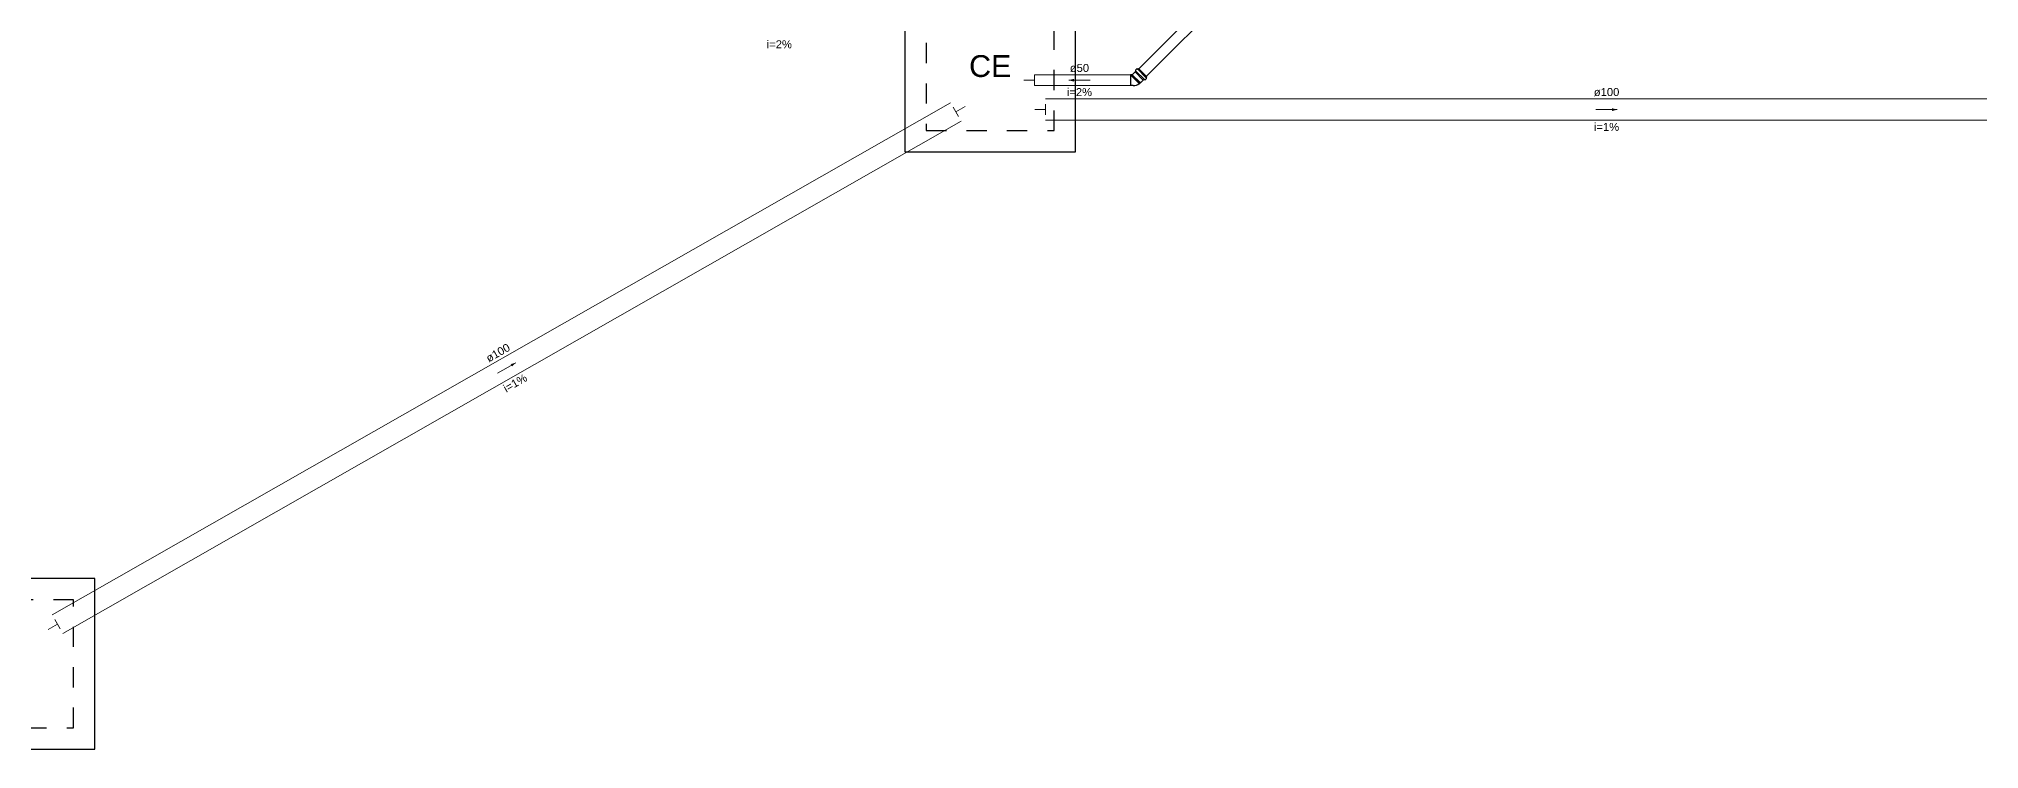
# Model space of a CAD drawing. Header units: millimetres. Extents: x 270 to 744, y -31 to 127.
# Drawn here: x 697.38 to 706.98, y 100.35 to 103.86 of the extents above; entities that cross this region are included whole.
import ezdxf

# ---------------------------------------------------------------- set-up
doc = ezdxf.new("R2010")
doc.units = ezdxf.units.MM
doc.header["$LTSCALE"] = 0.01
doc.header["$MEASUREMENT"] = 0
doc.linetypes.add('Dashed', pattern=[0.75, 0.5, -0.25])
doc.layers.add('Simbolos', color=5, linetype='Continuous')
doc.layers.add('Simbolos_int', color=2, linetype='Continuous')
for name, color, linetype, lineweight in [('TQ-Condutos', 3, 'Continuous', 5), ('TQ-Conexões', 9, 'Continuous', 5), ('TQ-Sentido conduto', 9, 'Continuous', 5), ('TQ-Textos conduto', 7, 'Continuous', 5)]:
    doc.layers.add(name, color=color, linetype=linetype, lineweight=lineweight)
doc.styles.add('Arial', font='arial.ttf')

msp = doc.modelspace()

# ---------------------------------------------------------------- hatches: boundary and pattern name
at = {"layer": 'TQ-Sentido conduto', "linetype": 'Continuous'}
for points in [[(702.4799, 103.6548), (702.5054, 103.6479), (702.5054, 103.6616)], [(705.1936, 103.5093), (705.1681, 103.5161), (705.1681, 103.5025)], [(699.7447, 102.2575), (699.7191, 102.2509), (699.7259, 102.239)]]:
    msp.add_hatch(color=256, dxfattribs=at).paths.add_polyline_path(points)

# ---------------------------------------------------------------- linework, layer by layer
at = {"layer": 'Simbolos'}
for p, q in [((702.808, 103.6957), (702.7954, 103.6831)), ((702.8115, 103.6995), (702.808, 103.696)), ((702.808, 103.696), (702.808, 103.6957)), ((702.8097, 103.703), (702.8115, 103.7009)), ((702.8164, 103.711), (702.8098, 103.7045)), ((702.8176, 103.7112), (702.8204, 103.7096)), ((702.825, 103.713), (702.8217, 103.7097)), ((702.8658, 103.6721), (702.825, 103.713)), ((702.7944, 103.6815), (702.7859, 103.6815)), ((702.799, 103.628), (702.7859, 103.628)), ((702.7954, 103.6831), (702.7954, 103.6826)), ((702.829, 103.6383), (702.8302, 103.6372)), ((702.8324, 103.6394), (702.8302, 103.6372)), ((702.8333, 103.6426), (702.8313, 103.6407)), ((702.8313, 103.6407), (702.8324, 103.6394)), ((702.836, 103.6426), (702.8333, 103.6426)), ((702.8485, 103.6551), (702.836, 103.6426)), ((702.8488, 103.6551), (702.8485, 103.6551)), ((702.8523, 103.6586), (702.8488, 103.6551)), ((702.8559, 103.6569), (702.8537, 103.6587)), ((702.8638, 103.6635), (702.8573, 103.657)), ((702.864, 103.6648), (702.8624, 103.6676)), ((702.8658, 103.6721), (702.8626, 103.6689))]:
    msp.add_line(p, q, dxfattribs=at)
at = {"layer": 'Simbolos', "linetype": 'Continuous'}
for points in [[(701.6687, 103.2999), (702.5135, 103.2999), (702.5135, 104.1447), (701.6687, 104.1447), (701.6687, 103.2999), (701.6687, 103.2999)], [(696.817, 100.3466), (697.6618, 100.3466), (697.6618, 101.1914), (696.817, 101.1914), (696.817, 100.3466), (696.817, 100.3466)]]:
    msp.add_lwpolyline(points, dxfattribs=at)
at = {"layer": 'Simbolos'}
for centre, radius, start, end in [((702.8106, 103.7037), 0.00106, 135, 220), ((702.8107, 103.7002), 0.00106, 315, 40), ((702.8171, 103.7103), 0.00106, 60, 135), ((702.821, 103.7105), 0.00106, 240, 315), ((702.7944, 103.6826), 0.00106, 270, 0), ((702.7986, 103.678), 0.05, 270.444, 307.3977), ((702.8531, 103.6579), 0.00106, 50, 135), ((702.8566, 103.6577), 0.00106, 230, 315), ((702.8633, 103.6681), 0.00106, 135, 210), ((702.8631, 103.6643), 0.00106, 315, 30)]:
    msp.add_arc(centre, radius, start, end, dxfattribs=at)
at = {"layer": 'Simbolos_int'}
for p, q in [((702.8488, 103.6551), (702.808, 103.696)), ((702.853, 103.6593), (702.8122, 103.7002)), ((702.862, 103.6683), (702.8211, 103.7091)), ((702.829, 103.6383), (702.7858, 103.6814)), ((702.7859, 103.6815), (702.7859, 103.628)), ((702.8313, 103.6407), (702.7905, 103.6815)), ((702.8333, 103.6426), (702.7943, 103.6815))]:
    msp.add_line(p, q, dxfattribs=at)
at = {"layer": 'Simbolos_int', "linetype": 'Dashed'}
for points in [[(701.7743, 103.4055), (702.4079, 103.4055), (702.4079, 104.0391), (701.7743, 104.0391), (701.7743, 103.4055), (701.7743, 103.4055)], [(696.9226, 100.4522), (697.5562, 100.4522), (697.5562, 101.0858), (696.9226, 101.0858), (696.9226, 100.4522), (696.9226, 100.4522)]]:
    msp.add_lwpolyline(points, dxfattribs=at)
at = {"layer": 'TQ-Condutos'}
for p, q in [((703.8704, 104.7549), (702.8267, 103.7112)), ((703.9078, 104.7176), (702.8641, 103.6739)), ((702.7859, 103.6812), (702.3105, 103.6812)), ((702.7859, 103.6284), (702.3105, 103.6284)), ((697.4499, 101.0109), (701.8954, 103.5436)), ((702.3648, 103.5621), (707.9167, 103.5621)), ((697.5022, 100.9192), (701.9477, 103.4519)), ((702.3648, 103.4565), (707.9167, 103.4565))]:
    msp.add_line(p, q, dxfattribs=at)
at = {"layer": 'TQ-Conexões'}
for p, q in [((702.2577, 103.6548), (702.3105, 103.6548)), ((702.3105, 103.6812), (702.3105, 103.6284)), ((701.9346, 103.4748), (701.9085, 103.5207)), ((701.9674, 103.5239), (701.9215, 103.4978)), ((702.312, 103.5093), (702.3648, 103.5093)), ((702.3648, 103.5357), (702.3648, 103.4829)), ((697.4302, 100.9389), (697.476, 100.965)), ((697.463, 100.988), (697.4891, 100.9421))]:
    msp.add_line(p, q, dxfattribs=at)
at = {"layer": 'TQ-Sentido conduto'}
for points in [[(702.5855, 103.6548), (702.4799, 103.6548)], [(705.088, 103.5093), (705.1936, 103.5093)], [(699.6529, 102.2053), (699.7447, 102.2575)]]:
    msp.add_lwpolyline(points, dxfattribs=at)

# ---------------------------------------------------------------- texts
at = {"layer": 'Simbolos', "insert": (701.9867, 103.6692), "char_height": 0.10786, "width": 0.258869, "attachment_point": 7, "line_spacing_factor": 0.6, "style": 'Arial'}
msp.add_mtext('CE', dxfattribs=at)
at = {"layer": 'TQ-Textos conduto', "char_height": 0.0396, "attachment_point": 8, "line_spacing_factor": 0.6, "style": 'Arial'}
for s, insert, width in [('i=2%', (701.0478, 103.8122), 0.19008), ('ø50', (702.5327, 103.6945), 0.14256), ('i=2%', (702.5327, 103.5757), 0.19008), ('ø100', (705.1408, 103.5754), 0.19008), ('i=1%', (705.1408, 103.4038), 0.19008)]:
    msp.add_mtext(s, dxfattribs=dict(at, insert=insert, width=width))
at = {"layer": 'TQ-Textos conduto', "char_height": 0.0396, "width": 0.19008, "attachment_point": 8, "rotation": 29.67348, "line_spacing_factor": 0.6, "style": 'Arial'}
for s, insert in [('ø100', (699.666, 102.2889)), ('i=1%', (699.751, 102.1398))]:
    msp.add_mtext(s, dxfattribs=dict(at, insert=insert))

doc.saveas('drawing.dxf')
